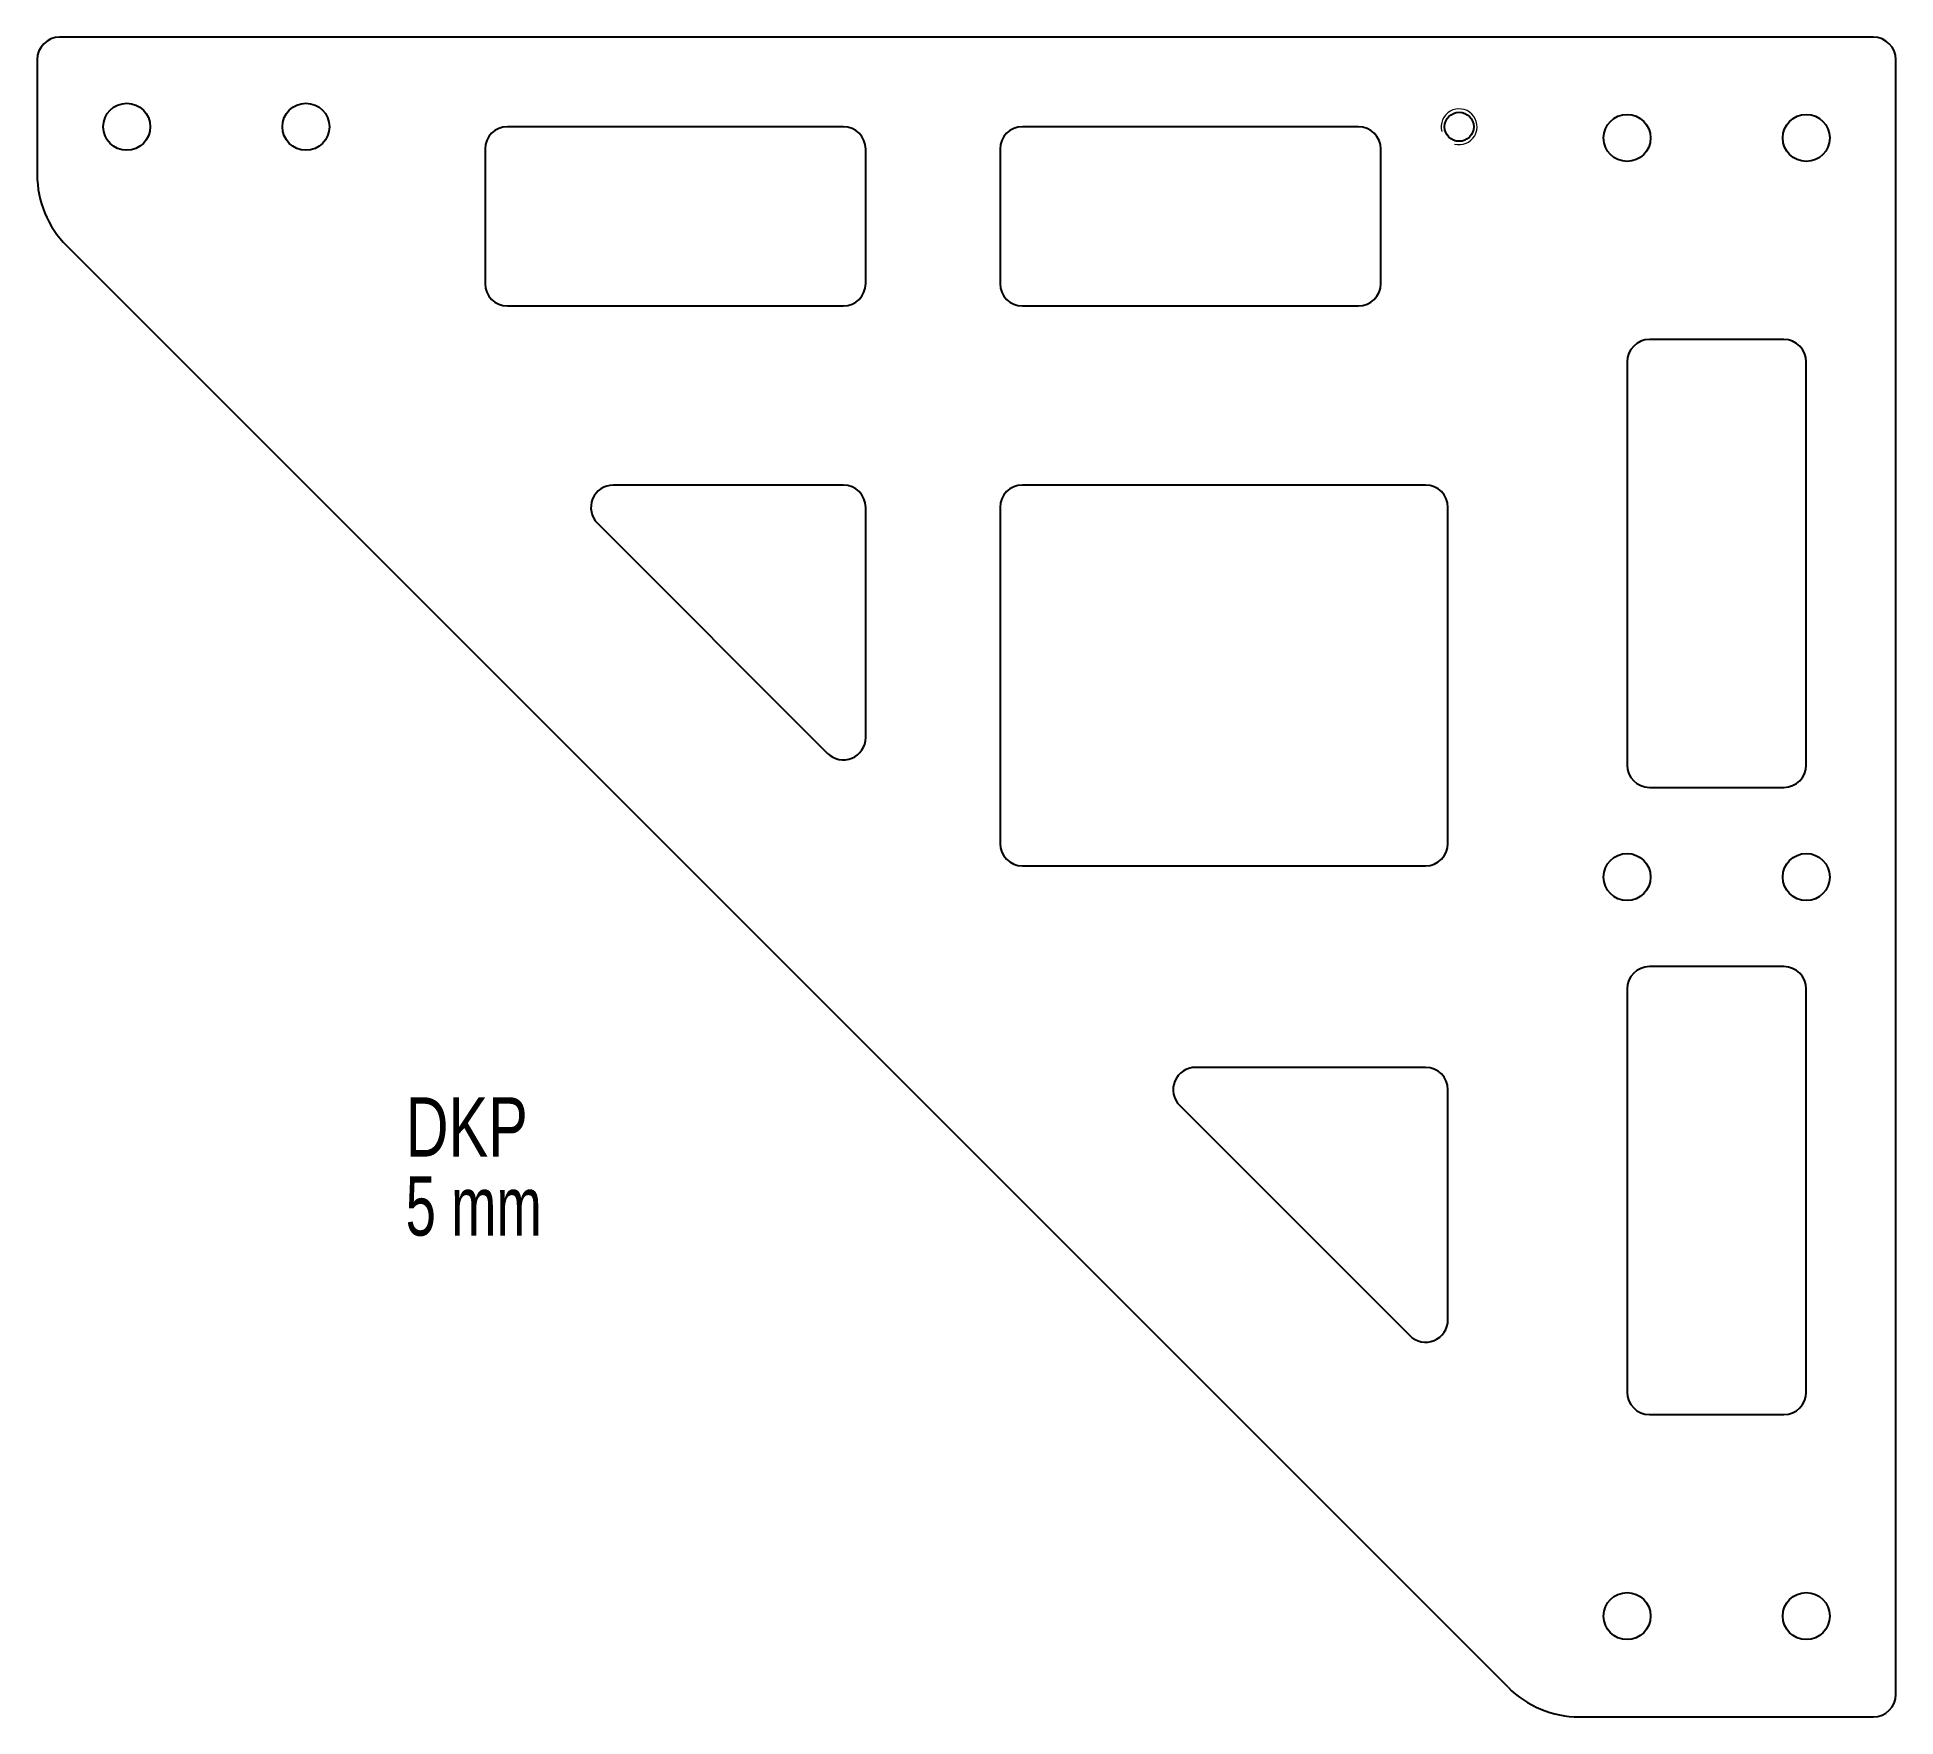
# Model space of a CAD drawing. Header units: millimetres. Extents: x -446 to -31, y -66 to 309.
import ezdxf

# ---------------------------------------------------------------- set-up
doc = ezdxf.new("R2010")
doc.units = ezdxf.units.MM
doc.styles.add('SLDTEXTSTYLE0', font='TXT', dxfattribs={"width": 0.75})
doc.styles.add('SLDTEXTSTYLE1', font='TXT', dxfattribs={"width": 0.6875})

# ---------------------------------------------------------------- blocks, each defined once
blk = doc.blocks.new('SW_NOTE_0')
at = {"color": 0, "linetype": 'Continuous', "lineweight": 0, "char_height": 13.229, "attachment_point": 1}
for s, insert, style in [('DKP', (0, 17.05), 'SLDTEXTSTYLE0'), ('5 mm', (0, -0.59), 'SLDTEXTSTYLE1')]:
    blk.add_mtext(s, dxfattribs=dict(at, insert=insert, style=style))

msp = doc.modelspace()

# ---------------------------------------------------------------- linework, layer by layer
at = {"color": 7, "linetype": 'Continuous', "lineweight": 25}
for p, q in [((-36.48, 308.83), (-441.48, 308.83)), ((-446.48, 303.83), (-446.48, 278.15)), ((-31.48, -61.17), (-31.48, 303.83)), ((-266.48, 288.83), (-341.48, 288.83)), ((-151.48, 288.83), (-226.48, 288.83)), ((-346.48, 283.83), (-346.48, 253.83)), ((-261.48, 253.83), (-261.48, 283.83)), ((-231.48, 283.83), (-231.48, 253.83)), ((-146.48, 253.83), (-146.48, 283.83)), ((-118.07, -59.58), (-439.89, 262.24)), ((-341.48, 248.83), (-266.48, 248.83)), ((-226.48, 248.83), (-151.48, 248.83)), ((-56.48, 241.33), (-86.48, 241.33)), ((-91.48, 236.33), (-91.48, 146.33)), ((-51.48, 146.33), (-51.48, 236.33)), ((-266.48, 208.83), (-317.84, 208.83)), ((-136.48, 208.83), (-226.48, 208.83)), ((-261.48, 152.47), (-261.48, 203.83)), ((-231.48, 203.83), (-231.48, 128.83)), ((-131.48, 128.83), (-131.48, 203.83)), ((-321.38, 200.3), (-270.02, 148.94)), ((-86.48, 141.33), (-56.48, 141.33)), ((-226.48, 123.83), (-136.48, 123.83)), ((-56.48, 101.33), (-86.48, 101.33)), ((-91.48, 96.33), (-91.48, 6.33)), ((-51.48, 6.33), (-51.48, 96.33)), ((-136.48, 78.83), (-187.84, 78.83)), ((-131.48, 22.47), (-131.48, 73.83)), ((-191.38, 70.3), (-140.02, 18.94)), ((-86.48, 1.33), (-56.48, 1.33)), ((-102.16, -66.17), (-36.48, -66.17))]:
    msp.add_line(p, q, dxfattribs=at)
for centre, radius in [((-426.48, 288.83), 5.25), ((-386.48, 288.83), 5.25), ((-128.98, 288.83), 3.25), ((-91.48, 286.33), 5.25), ((-51.48, 286.33), 5.25), ((-91.48, 121.33), 5.25), ((-51.48, 121.33), 5.25), ((-91.48, -43.67), 5.25), ((-51.48, -43.67), 5.25)]:
    msp.add_circle(centre, radius, dxfattribs=at)
for centre, radius, start, end in [((-441.48, 303.83), 5, 90, 180), ((-36.48, 303.83), 5, 0, 90), ((-341.48, 283.83), 5, 90, 180), ((-266.48, 283.83), 5, 0, 90), ((-226.48, 283.83), 5, 90, 180), ((-151.48, 283.83), 5, 0, 90), ((-423.98, 278.15), 22.5, 180, 225), ((-341.48, 253.83), 5, 180, 270), ((-266.48, 253.83), 5, 270, 0), ((-226.48, 253.83), 5, 180, 270), ((-151.48, 253.83), 5, 270, 0), ((-86.48, 236.33), 5, 90, 180), ((-56.48, 236.33), 5, 0, 90), ((-317.84, 203.83), 5, 90, 225), ((-266.48, 203.83), 5, 0, 90), ((-226.48, 203.83), 5, 90, 180), ((-136.48, 203.83), 5, 0, 90), ((-266.48, 152.47), 5, 225, 0), ((-86.48, 146.33), 5, 180, 270), ((-56.48, 146.33), 5, 270, 0), ((-226.48, 128.83), 5, 180, 270), ((-136.48, 128.83), 5, 270, 0), ((-86.48, 96.33), 5, 90, 180), ((-56.48, 96.33), 5, 0, 90), ((-187.84, 73.83), 5, 90, 225), ((-136.48, 73.83), 5, 0, 90), ((-136.48, 22.47), 5, 225, 0), ((-86.48, 6.33), 5, 180, 270), ((-56.48, 6.33), 5, 270, 0), ((-102.16, -43.67), 22.5, 225, 270), ((-36.48, -61.17), 5, 270, 0)]:
    msp.add_arc(centre, radius, start, end, dxfattribs=at)
at = {"color": 7, "linetype": 'Continuous', "lineweight": 18}
msp.add_arc((-128.98, 288.83), 4, 255, 195, dxfattribs=at)

# ---------------------------------------------------------------- block references
at = {"color": 7, "linetype": 'Continuous', "lineweight": 0}
msp.add_blockref('SW_NOTE_0', (-364.21, 55.09), dxfattribs=at)

doc.saveas('drawing.dxf')
